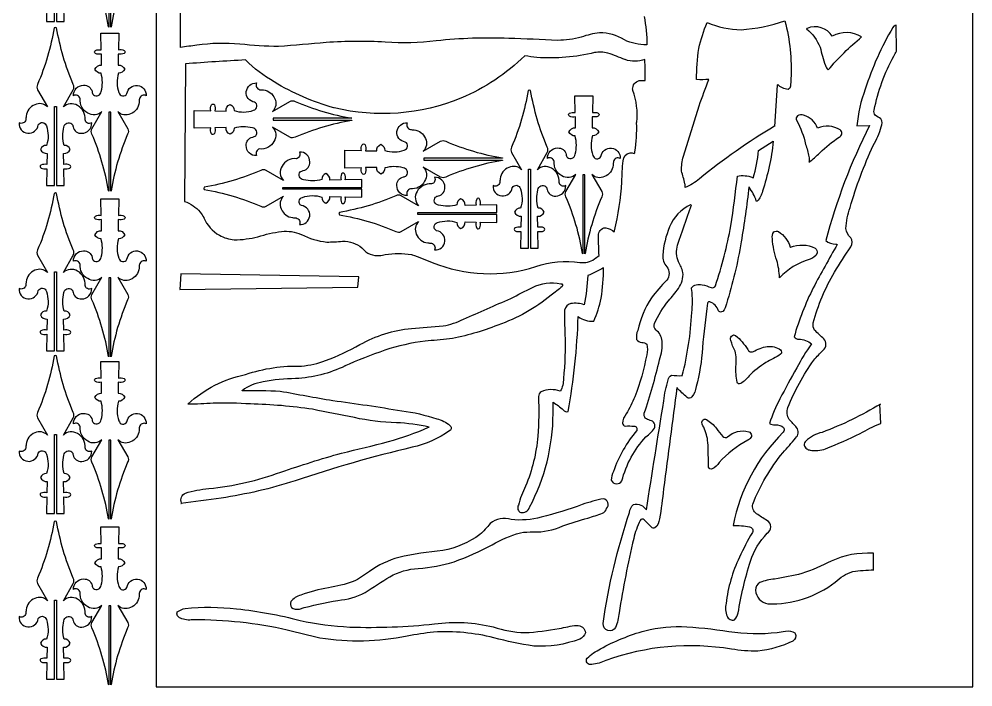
# Model space of a CAD drawing. Header units: millimetres. Extents: x -497 to 497, y -981 to 981.
# Drawn here: x -484 to 497, y -981 to -294 of the extents above; entities that cross this region are included whole.
import ezdxf

# ---------------------------------------------------------------- set-up
doc = ezdxf.new("R2010")
doc.units = ezdxf.units.MM
doc.layers.add('Image', color=70, linetype='Continuous')

msp = doc.modelspace()

# ---------------------------------------------------------------- linework, layer by layer
at = {"layer": 'Image'}
for points in [[(-342.86, -980.75), (497.14, -980.75), (497.14, 804.25), (-342.86, 804.25)], [(-134.42, -559.05), (-317.77, -555.83), (-318.51, -571.96), (-135.4, -569.66)]]:
    msp.add_lwpolyline(points, close=True, dxfattribs=at)
msp.add_lwpolyline([(-455.47, -279.25), (-455.81, -296.38), (-447.68, -296.38), (-447.68, -215.15)], dxfattribs=at)
for points in [[(-445.67, -215.15), (-445.67, -296.38), (-437.52, -296.38), (-437.86, -279.25, 0.176895)], [(-391.68, -221.16), (-391.68, -302.3, -0.210658), (-391.92, -302.06, 0.059291), (-409.04, -243.8, -0.248044)], [(-372.32, -243.8, 0.059291), (-389.44, -302.06, -0.209547), (-389.67, -302.3), (-389.67, -221.16)], [(158.86, -291.23, -0.054288), (161.64, -320.57, -0.109153), (138.57, -315.4, 0.141405), (113.16, -308.15, 0.063616), (94.28, -312.67, -0.06809), (70.01, -315.91, 0.005072), (19.65, -313.96, 0.037248), (-54.83, -316.42, -0.051745), (-107.28, -317.74, 0.029254), (-168.03, -318.08, -0.00846), (-217.13, -322.14, -0.025909), (-256.79, -319.81, 0.059931), (-301.15, -320.95, -0.002551), (-317.93, -323.1), (-317.93, -244.11, 0.014873)]]:
    msp.add_lwpolyline(points, format="xyb", dxfattribs=at)
for points in [[(-447.68, -383.76), (-445.67, -383.76), (-445.67, -464.99), (-437.52, -464.99), (-437.86, -447.86, 0.176895), (-431.83, -447.26, 0.599927), (-431.9, -444.2, 0.183169), (-437.94, -443.66), (-438.17, -432.21, 0.340003), (-431.37, -428.02, 0.331722), (-437.64, -423.91, -0.13246), (-437.82, -405.05, -0.600156), (-429.75, -401.73, -0.133888), (-428.43, -404.81, 0.382908), (-419.59, -411.5, 0.435338), (-409.34, -400.81, -0.502435), (-416.2, -397.64, 0.304334), (-423.89, -382.94, 0.35116), (-438.48, -384.41), (-428.26, -366.65, 0.248044), (-428.3, -361.19, -0.059291), (-445.43, -302.93, 0.319458), (-447.9, -302.93, -0.059291), (-465.03, -361.19, 0.248044), (-465.08, -366.65), (-454.85, -384.41, 0.318641), (-467.86, -382.08, 0.277564), (-476.81, -393.86, -0.02743), (-477.13, -397.64, -0.483016), (-483.99, -400.81, 0.969952), (-464.29, -402.89, -0.704438), (-455.95, -403.92, -0.166429), (-455.69, -423.91, 0.331722), (-461.96, -428.02, 0.340003), (-455.16, -432.21), (-455.39, -443.66, 0.179213), (-461.51, -444.24, 0.599927), (-461.43, -447.3, 0.180821), (-455.47, -447.86), (-455.81, -464.99), (-447.68, -464.99)], [(223.82, -297.71, 0.08955), (258.66, -304.96, 0.070969), (303.63, -295.83, -0.082218), (309.83, -355.62, -0.001653), (309.51, -362.9, -0.224222), (307.02, -366.41, -0.186204), (296.44, -361.27), (295.78, -361.87), (293.09, -404.39), (293.14, -404.25, 0.03916), (215.87, -458.28, -0.072077), (201.04, -467.31, 0.089929), (200.94, -463.28, 0.015757), (197.37, -450.3, -0.077417), (199.4, -435.07), (215.5, -383.11, -0.008832), (225.55, -356.06, -0.047501), (212.9, -356.22, -0.042106), (215.25, -324.37, -0.050731)], [(377.86, -403.85), (390.81, -403.48, 0.051522), (345.67, -521.8, 0.146018), (356.01, -525.49, -0.048893), (357.53, -525.86, 0.00511), (332.86, -570.27, 0.045014), (313.17, -620.82, 0.218792), (317.89, -623.2, -0.181583), (331.18, -628.14), (331.15, -628.1, 0.043119), (315.99, -652.72, 0.009574), (298.58, -684.48, 0.031997), (287.8, -709.79, 0.10031), (293.69, -711.36, -0.221861), (302.41, -714.15, -0.346661), (302.05, -718.89, 0.150521), (250.42, -814.66, -0.047039), (267.47, -816.08, -0.48161), (270.27, -821.94, 0.018071), (256.88, -847.45, 0.079925), (243.16, -894.85, 0.164553), (244.27, -908.06, 0.434726), (251.9, -911.62, 0.137074), (255.62, -904.73, -0.035018), (268.33, -851.39, -0.106778), (285.39, -822.8, 0.57826), (285.25, -809.52, -0.00806), (274.42, -802.74, -0.307657), (270.71, -792.9, -0.079225), (301.65, -739.92, 0.01215), (314.79, -724.87, 0.384593), (315.78, -714.15, -0.005366), (308.29, -705.76, -0.233889), (306.79, -693.53, -0.060631), (333.53, -644.72, -0.028193), (343.12, -634.58, 0.416483), (343.82, -622.7, -0.026332), (334.35, -613.96, -0.212564), (332.98, -606.47, -0.06663), (354.64, -554.19, -0.006603), (371.51, -528.09, 0.310332), (371.4, -518.96, -0.160774), (366.32, -509.37, -0.060107), (370.81, -487.87, -0.039116), (394.67, -423.88, 0.060803), (402.9, -404.84, 0.258806), (402.37, -396.72, 0.03681), (396.5, -392.96, -0.214474), (395.52, -387.67, -0.073476), (415.68, -332.01, -0.024877), (418.57, -327.19), (418.07, -300.44, 0.1789), (414.78, -302.56, 0.05573), (386.42, -365.98, 0.070658)], [(382.66, -312.44, 0.276877), (352.39, -311.75, 0.377476), (326.63, -303.71, 0.010349), (326.04, -304.03, -0.119958), (339.96, -322.99, 0.014217), (345.34, -341.61, 0.101494), (348.22, -346.32, -0.044042)], [(-389.67, -389.78), (-391.68, -389.78), (-391.68, -470.91, -0.210658), (-391.92, -470.68, 0.059291), (-409.04, -412.42, -0.248044), (-409.09, -406.95), (-398.86, -389.19, -0.35116), (-413.45, -390.67, -0.304334), (-421.14, -375.97, 0.502435), (-428, -372.79, -0.435338), (-417.76, -362.1, -0.382908), (-408.91, -368.8, 0.133888), (-407.59, -371.88, 0.600156), (-399.52, -368.56, 0.13246), (-399.7, -349.69, -0.331722), (-405.98, -345.58, -0.340003), (-399.17, -341.39), (-399.4, -329.95, -0.183169), (-405.45, -329.4, -0.599927), (-405.52, -326.35, -0.176895), (-399.48, -325.74), (-399.82, -308.61), (-381.53, -308.61), (-381.87, -325.74, -0.180821), (-375.91, -326.31, -0.599927), (-375.84, -329.36, -0.179213), (-381.95, -329.95), (-382.18, -341.39, -0.340003), (-375.38, -345.58, -0.28982), (-381.65, -349.69, 0.166429), (-381.39, -369.68, 0.704438), (-373.06, -370.71, -0.969952), (-353.35, -372.79, 0.483016), (-360.21, -375.97, 0.02743), (-360.54, -379.75, -0.277564), (-369.48, -391.53, -0.318641), (-382.49, -389.19), (-372.27, -406.95, -0.248044), (-372.32, -412.42, 0.059291), (-389.44, -470.68, -0.209547), (-389.67, -470.91)], [(-312.95, -340.16), (-313.91, -481.63, -0.143237), (-297.79, -492.5), (-297.79, -492.5), (-297.79, -492.5), (-297.79, -492.5, -0.051912), (-294.03, -498.14, -0.022611), (-293.88, -498.46, 0.168618), (-277.94, -516.31, 0.101573), (-262.7, -521.08, 0.055581), (-238.43, -517.91, -0.04317), (-214.04, -512.45, -0.005821), (-213.94, -512.43, -0.128952), (-193.79, -515.39, -0.01631), (-193.56, -515.5, 0.086765), (-167.56, -523.38, 0.016441), (-151.49, -522.49, -0.017535), (-151.21, -522.47, -0.176858), (-131.46, -529.28, -0.047862), (-130.92, -529.81, 0.244057), (-113.17, -537.2, 0.009121), (-107.46, -536.27, -0.006234), (-107.36, -536.25, -0.075932), (-80.44, -536.15, -0.047208), (-79.71, -536.33, -0.017882), (-59.13, -544.36, 0.17454), (47.46, -548.54, -0.118013), (92.96, -544.19, -0.007078), (93.07, -544.2, 0.203279), (107.73, -540.72, -0.004939), (107.8, -540.67, 0.008981), (112.63, -537.13, -0.017033), (112.09, -518.1, -0.367167), (117.42, -508.8, -0.13338), (119.51, -508.63, -0.124915), (128.28, -512.68, 0.029435), (128.52, -511.86, 0.039064), (136.1, -461.54, -0.018195), (137.29, -439.68, -0.368243), (144.45, -431.73, -0.164475), (148.85, -432.38, 0.06928), (149.49, -430.46, 0.045299), (151.25, -400.78, -0.036881), (151.28, -400.19, 0.118199), (147.36, -367.43, -0.076316), (147.11, -366.24, -0.361252), (153.82, -357.3, -0.012976), (154.02, -357.26), (154.6, -357.15, -0.07587), (155.81, -357.11, 0.066496), (159.83, -357.07, 0.03618), (159.55, -335.58, -0.169935), (139.49, -335.76, -0.016923), (139.24, -335.67, 0.016002), (121.66, -328.99, 0.102188), (107.93, -328.48, -0.080215), (48.66, -333.48), (48.66, -333.48), (48.66, -333.48), (48.66, -333.48, -0.033652), (36.18, -331.68, -0.097965), (-29.55, -375.33, -0.000434), (-29.56, -375.33, -0.157449), (-159.96, -385.37, -0.009362), (-160.11, -385.33, -0.068327), (-221.51, -358.69, -0.065113), (-251.05, -336.11, 0.008361)], [(-222.72, -396.08), (-222.72, -398.09), (-141.59, -398.09, -0.210658), (-141.82, -398.33, 0.059291), (-200.08, -415.45, -0.248044), (-205.55, -415.5), (-223.31, -405.27, -0.35116), (-221.83, -419.87, -0.304334), (-236.53, -427.56, 0.502435), (-239.71, -434.42, -0.435338), (-250.4, -424.17, -0.382908), (-243.7, -415.33, 0.133888), (-240.62, -414.01, 0.600156), (-243.95, -405.93, 0.13246), (-262.81, -406.12, -0.331722), (-266.92, -412.39, -0.340003), (-271.11, -405.59), (-282.55, -405.81, -0.183169), (-283.1, -411.86, -0.599927), (-286.15, -411.93, -0.176895), (-286.76, -405.9), (-303.89, -406.24), (-303.89, -387.94), (-286.76, -388.28, -0.180821), (-286.19, -382.32, -0.599927), (-283.14, -382.25, -0.179213), (-282.55, -388.37), (-271.11, -388.59, -0.340003), (-266.92, -381.79, -0.28982), (-262.81, -388.07, 0.166429), (-242.82, -387.81, 0.704438), (-241.79, -379.47, -0.969952), (-239.71, -359.76, 0.483016), (-236.53, -366.62, 0.02743), (-232.75, -366.95, -0.277564), (-220.97, -375.9, -0.318641), (-223.31, -388.91), (-205.55, -378.68, -0.248044), (-200.08, -378.73, 0.059291), (-141.82, -395.85, -0.209547), (-141.59, -396.08)], [(39.91, -448.26), (41.92, -448.26), (41.92, -529.49), (50.07, -529.49), (49.73, -512.36, 0.176895), (55.76, -511.76, 0.599927), (55.69, -508.7, 0.183169), (49.65, -508.16), (49.42, -496.71, 0.340003), (56.22, -492.52, 0.331722), (49.95, -488.41, -0.13246), (49.76, -469.55, -0.600156), (57.84, -466.23, -0.133888), (59.16, -469.31, 0.382908), (68, -476, 0.435338), (78.25, -465.31, -0.502435), (71.39, -462.14, 0.304334), (63.7, -447.44, 0.35116), (49.1, -448.91), (59.33, -431.15, 0.248044), (59.28, -425.69, -0.059291), (42.16, -367.43, 0.319458), (39.68, -367.43, -0.059291), (22.56, -425.69, 0.248044), (22.51, -431.15), (32.74, -448.91, 0.318641), (19.73, -446.58, 0.277564), (10.78, -458.36, -0.02743), (10.45, -462.14, -0.483016), (3.59, -465.31, 0.969952), (23.3, -467.39, -0.704438), (31.64, -468.42, -0.166429), (31.9, -488.41, 0.331722), (25.62, -492.52, 0.340003), (32.42, -496.71), (32.2, -508.16, 0.179213), (26.08, -508.74, 0.599927), (26.15, -511.8, 0.180821), (32.11, -512.36), (31.77, -529.49), (39.91, -529.49)], [(97.92, -454.28), (95.91, -454.28), (95.91, -535.41, -0.210658), (95.67, -535.18, 0.059291), (78.55, -476.92, -0.248044), (78.5, -471.45), (88.73, -453.69, -0.35116), (74.13, -455.17, -0.304334), (66.44, -440.47, 0.502435), (59.58, -437.29, -0.435338), (69.83, -426.6, -0.382908), (78.67, -433.3, 0.133888), (79.99, -436.38, 0.600156), (88.07, -433.05, 0.13246), (87.88, -414.19, -0.331722), (81.61, -410.08, -0.340003), (88.41, -405.89), (88.19, -394.45, -0.183169), (82.14, -393.9, -0.599927), (82.07, -390.85, -0.176895), (88.1, -390.24), (87.76, -373.11), (106.06, -373.11), (105.72, -390.24, -0.180821), (111.68, -390.81, -0.599927), (111.75, -393.86, -0.179213), (105.63, -394.45), (105.41, -405.89, -0.340003), (112.21, -410.08, -0.28982), (105.93, -414.19, 0.166429), (106.19, -434.18, 0.704438), (114.53, -435.21, -0.969952), (134.24, -437.29, 0.483016), (127.38, -440.47, 0.02743), (127.05, -444.25, -0.277564), (118.1, -456.03, -0.318641), (105.09, -453.69), (115.32, -471.45, -0.248044), (115.27, -476.92, 0.059291), (98.15, -535.18, -0.209547), (97.92, -535.41)], [(328.36, -441.28, 0.04135), (339.63, -431.46, -0.033594), (359.49, -415.35, 0.572345), (360.53, -407.88, 0.240971), (337.43, -406.13, 0.245395), (323.02, -392.98, 0.263126), (316.64, -393.69, 0.327431), (315.65, -398.14, -0.072924), (325.06, -422.86, -0.031269), (328.45, -435.51, -0.048179), (328.61, -440.93)], [(-67.72, -437.08), (-67.72, -439.09), (13.41, -439.09, -0.210658), (13.18, -439.33, 0.059291), (-45.08, -456.45, -0.248044), (-50.55, -456.5), (-68.31, -446.27, -0.35116), (-66.83, -460.87, -0.304334), (-81.53, -468.56, 0.502435), (-84.71, -475.42, -0.435338), (-95.4, -465.17, -0.382908), (-88.7, -456.33, 0.133888), (-85.62, -455.01, 0.600156), (-88.95, -446.93, 0.13246), (-107.81, -447.12, -0.331722), (-111.92, -453.39, -0.340003), (-116.11, -446.59), (-127.55, -446.81, -0.183169), (-128.1, -452.86, -0.599927), (-131.15, -452.93, -0.176895), (-131.76, -446.9), (-148.89, -447.24), (-148.89, -428.94), (-131.76, -429.28, -0.180821), (-131.19, -423.32, -0.599927), (-128.14, -423.25, -0.179213), (-127.55, -429.37), (-116.11, -429.59, -0.340003), (-111.92, -422.79, -0.28982), (-107.81, -429.07, 0.166429), (-87.82, -428.81, 0.704438), (-86.79, -420.47, -0.969952), (-84.71, -400.76, 0.483016), (-81.53, -407.62, 0.02743), (-77.75, -407.95, -0.277564), (-65.97, -416.9, -0.318641), (-68.31, -429.91), (-50.55, -419.68, -0.248044), (-45.08, -419.73, 0.059291), (13.18, -436.85, -0.209547), (13.41, -437.08)], [(291.72, -419.73, -0.056034), (280.56, -471.15, -0.128567), (275.3, -481.27), (274.3, -481.1, 0.093582), (266.85, -466.92), (266.67, -466.43, -0.015241), (258.68, -523.08, -0.037685), (243.53, -586.68, -0.161665), (239.72, -594.58, -0.470314), (235.35, -593.91, 0.211703), (226.54, -584.7, 0.413966), (224.07, -586.03, 0.00493), (218.84, -632.18, -0.053934), (212.45, -671.91, -0.136669), (208.16, -682.51, -0.382745), (203.09, -683.08, -0.014788), (192.81, -673.37), (192.66, -673, -0.000347), (178.91, -777.15, -0.022141), (174.62, -808.04, -0.1965), (170.02, -817.25, -0.304959), (166.41, -816.61, 0.019627), (158.84, -808.78, 0.443297), (154.91, -809.58, 0.060283), (148.23, -828.31, 0.018569), (133.12, -904.43, -0.077029), (129.6, -919.71, -0.800239), (116.79, -915.55, -0.047081), (143.94, -801.39, -0.174751), (147.89, -793.3, -0.328625), (161.29, -798.74, -0.002286), (179.23, -686.48, -0.060689), (183.75, -665.11, -0.236492), (187.01, -660.18, 0.037293), (198.27, -660.7), (198.21, -660.7, 0.049795), (207.9, -595.89, 0.059725), (208, -572.7, 0.021568), (207.52, -570.35, -0.277641), (218.49, -567.17, -0.058368), (227.87, -570.14, 0.438107), (232.22, -568.36, 0.0373), (248.11, -506.5, 0.013539), (254.83, -455.45, -0.133505), (270.48, -456.81), (271.18, -457.47, 0.057221), (276.55, -429.13)], [(-212.74, -469.09), (-212.74, -467.08), (-131.51, -467.08), (-131.51, -458.93), (-148.64, -459.27, 0.176895), (-149.24, -453.24, 0.599927), (-152.3, -453.31, 0.183169), (-152.84, -459.35), (-164.29, -459.58, 0.340003), (-168.48, -452.78, 0.331722), (-172.59, -459.05, -0.13246), (-191.45, -459.24, -0.600156), (-194.77, -451.16, -0.133888), (-191.69, -449.84, 0.382908), (-185, -441, 0.435338), (-195.69, -430.75, -0.502435), (-198.86, -437.61, 0.304334), (-213.56, -445.3, 0.35116), (-212.09, -459.9), (-229.85, -449.67, 0.248044), (-235.31, -449.72, -0.059291), (-293.57, -466.84, 0.319458), (-293.57, -469.32, -0.059291), (-235.31, -486.44, 0.248044), (-229.85, -486.49), (-212.09, -476.26, 0.318641), (-214.42, -489.27, 0.277564), (-202.64, -498.22, -0.02743), (-198.86, -498.55, -0.483016), (-195.69, -505.41, 0.969952), (-193.61, -485.7, -0.704438), (-192.58, -477.36, -0.166429), (-172.59, -477.1, 0.331722), (-168.48, -483.38, 0.340003), (-164.29, -476.58), (-152.84, -476.8, 0.179213), (-152.26, -482.92, 0.599927), (-149.2, -482.85, 0.180821), (-148.64, -476.89), (-131.51, -477.23), (-131.51, -469.09)], [(-73.74, -495.09), (-73.74, -493.08), (7.49, -493.08), (7.49, -484.93), (-9.64, -485.27, 0.176895), (-10.24, -479.24, 0.599927), (-13.3, -479.31, 0.183169), (-13.84, -485.35), (-25.29, -485.58, 0.340003), (-29.48, -478.78, 0.331722), (-33.59, -485.05, -0.13246), (-52.45, -485.24, -0.600156), (-55.77, -477.16, -0.133888), (-52.69, -475.84, 0.382908), (-46, -467, 0.435338), (-56.69, -456.75, -0.502435), (-59.86, -463.61, 0.304334), (-74.56, -471.3, 0.35116), (-73.09, -485.9), (-90.85, -475.67, 0.248044), (-96.31, -475.72, -0.059291), (-154.57, -492.84, 0.319458), (-154.57, -495.32, -0.059291), (-96.31, -512.44, 0.248044), (-90.85, -512.49), (-73.09, -502.26, 0.318641), (-75.42, -515.27, 0.277564), (-63.64, -524.22, -0.02743), (-59.86, -524.55, -0.483016), (-56.69, -531.41, 0.969952), (-54.61, -511.7, -0.704438), (-53.58, -503.36, -0.166429), (-33.59, -503.1, 0.331722), (-29.48, -509.38, 0.340003), (-25.29, -502.58), (-13.84, -502.8, 0.179213), (-13.26, -508.92, 0.599927), (-10.2, -508.85, 0.180821), (-9.64, -502.89), (7.49, -503.23), (7.49, -495.09)], [(-447.68, -554.06), (-445.67, -554.06), (-445.67, -635.29), (-437.52, -635.29), (-437.86, -618.16, 0.176895), (-431.83, -617.55, 0.599927), (-431.9, -614.5, 0.183169), (-437.94, -613.95), (-438.17, -602.51, 0.340003), (-431.37, -598.31, 0.331722), (-437.64, -594.21, -0.13246), (-437.82, -575.34, -0.600156), (-429.75, -572.02, -0.133888), (-428.43, -575.1, 0.382908), (-419.59, -581.79, 0.435338), (-409.34, -571.11, -0.502435), (-416.2, -567.93, 0.304334), (-423.89, -553.23, 0.35116), (-438.48, -554.71), (-428.26, -536.94, 0.248044), (-428.3, -531.48, -0.059291), (-445.43, -473.22, 0.319458), (-447.9, -473.22, -0.059291), (-465.03, -531.48, 0.248044), (-465.08, -536.94), (-454.85, -554.71, 0.318641), (-467.86, -552.37, 0.277564), (-476.81, -564.15, -0.02743), (-477.13, -567.93, -0.483016), (-483.99, -571.11, 0.969952), (-464.29, -573.19, -0.704438), (-455.95, -574.22, -0.166429), (-455.69, -594.21, 0.331722), (-461.96, -598.31, 0.340003), (-455.16, -602.51), (-455.39, -613.95, 0.179213), (-461.51, -614.54, 0.599927), (-461.43, -617.59, 0.180821), (-455.47, -618.16), (-455.81, -635.29), (-447.68, -635.29)], [(-389.67, -560.07), (-391.68, -560.07), (-391.68, -641.21, -0.210658), (-391.92, -640.97, 0.059291), (-409.04, -582.71, -0.248044), (-409.09, -577.25), (-398.86, -559.49, -0.35116), (-413.45, -560.96, -0.304334), (-421.14, -546.26, 0.502435), (-428, -543.09, -0.435338), (-417.76, -532.4, -0.382908), (-408.91, -539.09, 0.133888), (-407.59, -542.17, 0.600156), (-399.52, -538.85, 0.13246), (-399.7, -519.98, -0.331722), (-405.98, -515.88, -0.340003), (-399.17, -511.69), (-399.4, -500.24, -0.183169), (-405.45, -499.7, -0.599927), (-405.52, -496.64, -0.176895), (-399.48, -496.03), (-399.82, -478.91), (-381.53, -478.91), (-381.87, -496.03, -0.180821), (-375.91, -496.6, -0.599927), (-375.84, -499.65, -0.179213), (-381.95, -500.24), (-382.18, -511.69, -0.340003), (-375.38, -515.88, -0.28982), (-381.65, -519.98, 0.166429), (-381.39, -539.98, 0.704438), (-373.06, -541.01, -0.969952), (-353.35, -543.09, 0.483016), (-360.21, -546.26, 0.02743), (-360.54, -550.04, -0.277564), (-369.48, -561.82, -0.318641), (-382.49, -559.49), (-372.27, -577.25, -0.248044), (-372.32, -582.71, 0.059291), (-389.44, -640.97, -0.209547), (-389.67, -641.21)], [(207.35, -486.09, 0.736887), (206.62, -484.95, 0.191134), (185.1, -507.79, 0.082261), (178.1, -536.71, 0.202571), (182.22, -548.7, -0.354664), (182.13, -562.64, 0.034192), (166.43, -580.66, 0.086203), (152.31, -614.22, 0.148514), (151.2, -623.41, 0.223889), (156.41, -626.61, -0.254695), (161.61, -628.48, -0.127672), (161.62, -639.23, -0.040882), (149.51, -682.44, -0.026449), (140.49, -700.04, 0.151575), (136.52, -709.6, 0.344505), (139.62, -712.46, -0.021344), (148.51, -712.56, -0.55262), (151.26, -716.97, 0.085103), (127.28, -759.23, 0.090431), (125.05, -768.24, 0.598549), (136.04, -768.81, -0.125192), (160.85, -723.54, 0.084267), (169.56, -714.81, 0.495956), (165.08, -706.66, -0.052171), (160.13, -704.57, -0.202133), (159.12, -699.39, 0.02117), (174.85, -644.39, 0.092491), (177.51, -625.11, 0.203957), (171.2, -613.84, -0.291379), (169.55, -607.03, -0.062759), (183.99, -583.59, 0.029681), (194.2, -570.99, 0.177341), (198.86, -554.49, 0.054222), (194.38, -543.66, -0.184193), (193.41, -526.43, 0.000464), (207.09, -486.95), (207.35, -486.09)], [(309.48, -528.52, -0.205417), (334.93, -529.48, -0.282668), (336.97, -534.85, -0.204786), (328.86, -541.2, 0.133853), (298.22, -559.98, 0.058536), (295.43, -542.16, -0.064075), (290.86, -519.95, -0.20144), (292.35, -512.95, -0.262443), (297.22, -512.51, -0.185162), (309.14, -528.69, -0.019773)], [(107.04, -604.63, 0.062547), (114.67, -581.07, 0.039225), (117.26, -549.71, -0.024021), (101.14, -557.86, -0.027361), (97.33, -587.85, 0.133032), (83.68, -586.64, 0.315496), (77.09, -593.28, 0.01424), (77.44, -617.87, -0.038306), (75.87, -663.73, -0.130929), (72.72, -676.67, 0.188583), (52.9, -677.18, 0.222318), (50.24, -682.13, -0.032185), (49.53, -722.77, -0.077978), (36.98, -774.42, 0.060723), (29.6, -793.93, 0.442613), (31.94, -801.47, 0.360951), (41.13, -795.99, 0.120952), (65.3, -699.58, 0.003523), (65.44, -688.08, -0.041595), (75.73, -695.88, 0.313616), (80.69, -697.69, 0.037477), (91.09, -599.91, 0.180799)], [(-316.79, -791.38, -0.436135), (-312.95, -781.45, -0.048796), (-288.93, -776.86, 0.061858), (-214.68, -759.83, -0.01323), (-152.24, -740.3, 0.007134), (-104.1, -728.41, 0.039112), (-62.85, -713.71), (-62.11, -713.71, 0.047815), (-95.92, -709.1, -0.045395), (-139.04, -703.84, -0.005635), (-182.08, -695.31, 0.031075), (-246.13, -689.77, 0.020661), (-284.29, -689.01, -0.019183), (-310.18, -689.97), (-310.18, -689.74, -0.133861), (-250.99, -659.43, -0.088709), (-193.43, -650.89, 0.060881), (-168.67, -645.27, 0.02823), (-133.38, -628.81, -0.104154), (-80.44, -612.13, 0.009025), (-47.84, -609.49, 0.069839), (-26.88, -602.62, 0.001508), (21.7, -581.29, -0.00244), (44.06, -570.01, -0.167609), (73.24, -566.13, -0.690903), (74.49, -569.02, -0.023507), (63.28, -577.89, -0.092922), (8.47, -608.66, -0.051953), (-41.42, -622.97, -0.009984), (-66.21, -625.16, 0.047427), (-107.68, -634.52, 0.017955), (-149.62, -651.02), (-148.62, -650.76, -0.098528), (-199.61, -663.77, 0.049134), (-232.88, -667.18, 0.13206), (-254.53, -676.14), (-254.53, -675.91, -0.019569), (-215.4, -676.6, 0.00288), (-161.44, -686.24, -0.009289), (-90.43, -696.83, -0.050767), (-54.47, -705.13, -0.125023), (-40.82, -711.96, -0.477807), (-40.89, -717.14, -0.100771), (-79.59, -734.32, 0.022395), (-200.09, -768.78, -0.042456), (-276.06, -786.54, -0.004421), (-317.77, -792.07, 0.487383)], [(248.78, -620.09, -0.400562), (253.05, -619.37, -0.076487), (265.45, -633.73, 0.417403), (271.3, -635.96, -0.101479), (285.55, -630.82, -0.201325), (299.19, -634.15, -0.48921), (299.36, -638.67, -0.020094), (284.16, -647.24, 0.059701), (266.82, -661.04, -0.104799), (258.3, -668.7, -0.488727), (254.49, -667.3, -0.051226), (253.38, -651.13, 0.10132), (252.44, -635.42, -0.083545), (248.29, -624.42, -0.312902)], [(-447.68, -721.14), (-445.67, -721.14), (-445.67, -802.37), (-437.52, -802.37), (-437.86, -785.24, 0.176895), (-431.83, -784.64, 0.599927), (-431.9, -781.58, 0.183169), (-437.94, -781.04), (-438.17, -769.59, 0.340003), (-431.37, -765.4, 0.331722), (-437.64, -761.29, -0.13246), (-437.82, -742.43, -0.600156), (-429.75, -739.11, -0.133888), (-428.43, -742.19, 0.382908), (-419.59, -748.88, 0.435338), (-409.34, -738.19, -0.502435), (-416.2, -735.02, 0.304334), (-423.89, -720.32, 0.35116), (-438.48, -721.79), (-428.26, -704.03, 0.248044), (-428.3, -698.57, -0.059291), (-445.43, -640.31, 0.319458), (-447.9, -640.31, -0.059291), (-465.03, -698.57, 0.248044), (-465.08, -704.03), (-454.85, -721.79, 0.318641), (-467.86, -719.46, 0.277564), (-476.81, -731.24, -0.02743), (-477.13, -735.02, -0.483016), (-483.99, -738.19, 0.969952), (-464.29, -740.27, -0.704438), (-455.95, -741.3, -0.166429), (-455.69, -761.29, 0.331722), (-461.96, -765.4, 0.340003), (-455.16, -769.59), (-455.39, -781.04, 0.179213), (-461.51, -781.62, 0.599927), (-461.43, -784.68, 0.180821), (-455.47, -785.24), (-455.81, -802.37), (-447.68, -802.37)], [(-389.67, -727.16), (-391.68, -727.16), (-391.68, -808.29, -0.210658), (-391.92, -808.06, 0.059291), (-409.04, -749.8, -0.248044), (-409.09, -744.33), (-398.86, -726.57, -0.35116), (-413.45, -728.05, -0.304334), (-421.14, -713.35, 0.502435), (-428, -710.17, -0.435338), (-417.76, -699.48, -0.382908), (-408.91, -706.18, 0.133888), (-407.59, -709.26, 0.600156), (-399.52, -705.94, 0.13246), (-399.7, -687.07, -0.331722), (-405.98, -682.96, -0.340003), (-399.17, -678.77), (-399.4, -667.33, -0.183169), (-405.45, -666.78, -0.599927), (-405.52, -663.73, -0.176895), (-399.48, -663.12), (-399.82, -645.99), (-381.53, -645.99), (-381.87, -663.12, -0.180821), (-375.91, -663.69, -0.599927), (-375.84, -666.74, -0.179213), (-381.95, -667.33), (-382.18, -678.77, -0.340003), (-375.38, -682.96, -0.28982), (-381.65, -687.07, 0.166429), (-381.39, -707.06, 0.704438), (-373.06, -708.09, -0.969952), (-353.35, -710.17, 0.483016), (-360.21, -713.35, 0.02743), (-360.54, -717.13, -0.277564), (-369.48, -728.91, -0.318641), (-382.49, -726.57), (-372.27, -744.33, -0.248044), (-372.32, -749.8, 0.059291), (-389.44, -808.06, -0.209547), (-389.67, -808.29)], [(402.04, -689.87, -0.047539), (342.1, -719, 0.13955), (325.21, -728, 0.506573), (326.18, -735.89, 0.126328), (329.57, -737.3, 0.135455), (345.62, -735.83, 0.019786), (381.21, -720.01, -0.026181), (401.32, -710.17, -0.038866), (402.56, -709.75), (402.39, -709.92), (401.52, -690.03)], [(239.98, -723.23, 0.375525), (244.82, -723.56, -0.25739), (266.5, -718.39, -0.652357), (267.15, -726.02, -0.058842), (265.69, -727.05, 0.088027), (236.04, -750.15, -0.150282), (228.84, -756.5, -0.493164), (225.2, -754.85, 0.009788), (224.49, -729.5, 0.094537), (220.23, -713.77, -0.275255), (218.83, -706.67, -0.296732), (223.14, -705.79, -0.097672), (233.29, -714.92, 0.044266)], [(-203.87, -898.98, 0.218006), (-195.48, -900.65), (-195.48, -900.65, -0.033539), (-156.12, -891.77, 0.094653), (-128.09, -883.75, -0.009283), (-102.53, -867.45, -0.123708), (-73.34, -859.11, 0.055067), (-36.61, -852.01, 0.036358), (2.57, -834.59, -0.069249), (31.6, -822.29, -0.058493), (44.9, -821.4, 0.11476), (75.14, -815.25, -0.031859), (101.14, -807.25, -0.004453), (116.14, -802.25, 0.209572), (120.37, -797.17, 0.604754), (117.14, -787.25, 0.037648), (95.14, -793.25, -0.022137), (53.14, -806.25, -0.092092), (22.16, -808.66, 0.26638), (0.47, -812.81, -0.045872), (-9.93, -824.09, -0.102598), (-48.14, -840.56, 0.032266), (-93.33, -847.55, 0.080974), (-123.6, -861.91, -0.062752), (-140.36, -872.43, -0.040662), (-165.82, -878.79, 0.050742), (-194.15, -886.38, 0.176881), (-204.38, -893.08, 0.191904)], [(-447.68, -891.44), (-445.67, -891.44), (-445.67, -972.67), (-437.52, -972.67), (-437.86, -955.54, 0.176895), (-431.83, -954.93, 0.599927), (-431.9, -951.88, 0.183169), (-437.94, -951.33), (-438.17, -939.89, 0.340003), (-431.37, -935.69, 0.331722), (-437.64, -931.59, -0.13246), (-437.82, -912.72, -0.600156), (-429.75, -909.4, -0.133888), (-428.43, -912.48, 0.382908), (-419.59, -919.17, 0.435338), (-409.34, -908.48, -0.502435), (-416.2, -905.31, 0.304334), (-423.89, -890.61, 0.35116), (-438.48, -892.09), (-428.26, -874.32, 0.248044), (-428.3, -868.86, -0.059291), (-445.43, -810.6, 0.319458), (-447.9, -810.6, -0.059291), (-465.03, -868.86, 0.248044), (-465.08, -874.32), (-454.85, -892.09, 0.318641), (-467.86, -889.75, 0.277564), (-476.81, -901.53, -0.02743), (-477.13, -905.31, -0.483016), (-483.99, -908.48, 0.969952), (-464.29, -910.56, -0.704438), (-455.95, -911.59, -0.166429), (-455.69, -931.59, 0.331722), (-461.96, -935.69, 0.340003), (-455.16, -939.89), (-455.39, -951.33, 0.179213), (-461.51, -951.92, 0.599927), (-461.43, -954.97, 0.180821), (-455.47, -955.54), (-455.81, -972.67), (-447.68, -972.67)], [(-389.67, -897.45), (-391.68, -897.45), (-391.68, -978.59, -0.210658), (-391.92, -978.35, 0.059291), (-409.04, -920.09, -0.248044), (-409.09, -914.63), (-398.86, -896.87, -0.35116), (-413.45, -898.34, -0.304334), (-421.14, -883.64, 0.502435), (-428, -880.47, -0.435338), (-417.76, -869.78, -0.382908), (-408.91, -876.47, 0.133888), (-407.59, -879.55, 0.600156), (-399.52, -876.23, 0.13246), (-399.7, -857.36, -0.331722), (-405.98, -853.26, -0.340003), (-399.17, -849.07), (-399.4, -837.62, -0.183169), (-405.45, -837.08, -0.599927), (-405.52, -834.02, -0.176895), (-399.48, -833.41), (-399.82, -816.28), (-381.53, -816.28), (-381.87, -833.41, -0.180821), (-375.91, -833.98, -0.599927), (-375.84, -837.03, -0.179213), (-381.95, -837.62), (-382.18, -849.07, -0.340003), (-375.38, -853.26, -0.28982), (-381.65, -857.36, 0.166429), (-381.39, -877.36, 0.704438), (-373.06, -878.39, -0.969952), (-353.35, -880.47, 0.483016), (-360.21, -883.64, 0.02743), (-360.54, -887.42, -0.277564), (-369.48, -899.2, -0.318641), (-382.49, -896.87), (-372.27, -914.63, -0.248044), (-372.32, -920.09, 0.059291), (-389.44, -978.35, -0.209547), (-389.67, -978.58)], [(394.07, -843.39, 0.122972), (351.32, -851.36, -0.037577), (321.16, -864.28, -0.02209), (293.11, -869.82, 0.081709), (278.08, -873.46, 0.304526), (273.61, -881.37, 0.349876), (286.12, -895.39, 0.173512), (355.51, -873.07, -0.105106), (373.5, -862.08, -0.038288), (395.11, -860.51), (394.93, -860.34), (394.93, -842.74, -0.118601)], [(-313.11, -900.03), (-313.11, -900.03, -0.054403), (-260.2, -900.48, -0.03682), (-194.9, -912.38, 0.043491), (-143.74, -919.15, 0.035285), (-56.66, -915.94, -0.095645), (3.8, -919.11, 0.07295), (36.23, -924.95, 0.029618), (71.56, -920.77, -0.031808), (89.49, -917.47, -0.40648), (98.69, -925.14, -0.225144), (92.63, -931.56, -0.106153), (45.32, -938.8, -0.027527), (4.3, -930.23, 0.075163), (-57.56, -924.32, 0.010218), (-84.91, -928.49, -0.089757), (-174.55, -930.58, -0.009743), (-208.27, -922.3, 0.056348), (-305.22, -911.72, -0.150371), (-318, -909.96, -0.460796), (-321.25, -903.7, -0.130762)], [(314.35, -925.67, -0.408467), (312.01, -933.61, -0.083495), (275.83, -943.96, -0.046657), (248.75, -941.91, 0.128076), (119.69, -953.5, -0.094765), (105.03, -957.63, -0.702641), (100.36, -951.1, -0.067466), (114.15, -941.55, -0.056339), (159.76, -922.92, -0.068116), (202.74, -918.87, -0.021746), (252.39, -924.58, 0.06605), (301.95, -923.91, -0.159821), (311.94, -924.02, -0.147213)]]:
    msp.add_lwpolyline(points, format="xyb", close=True, dxfattribs=at)

doc.saveas('drawing.dxf')
